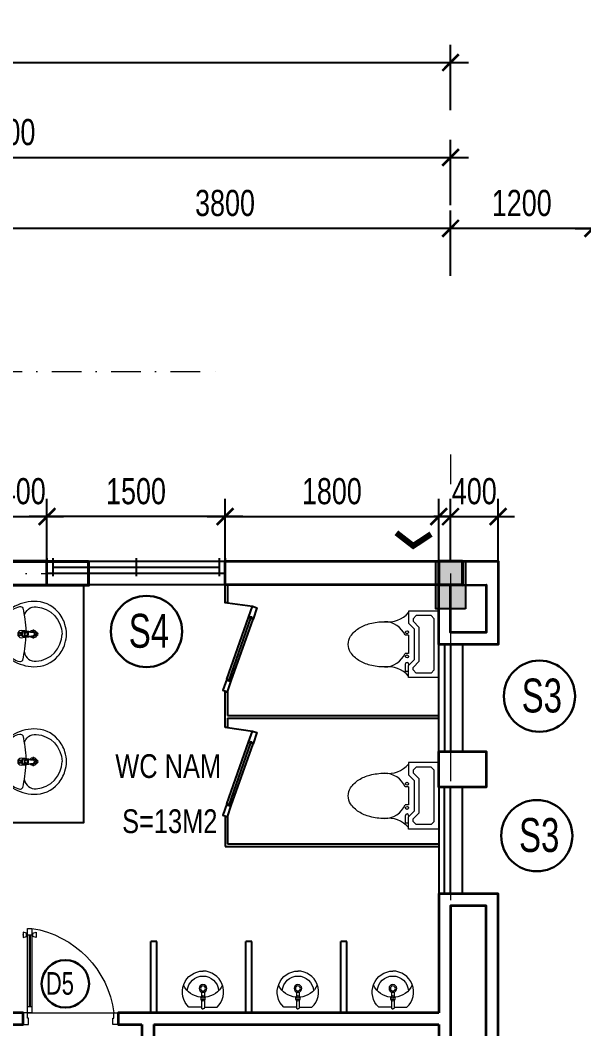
# Model space of a CAD drawing. Header units: millimetres. Extents: x -100655 to 42859, y -1392335 to 17856.
# Drawn here: x 33524 to 38273, y 9366 to 17856 of the extents above; entities that cross this region are included whole.
import ezdxf

# ---------------------------------------------------------------- set-up
doc = ezdxf.new("R2010")
doc.units = ezdxf.units.MM
doc.header["$MEASUREMENT"] = 0
doc.linetypes.add('DASHDOT', pattern=[1, 0.5, -0.25, 0, -0.25])
for name, color, linetype, lineweight in [('A-Door', 8, 'Continuous', 13), ('Chu thich-0.25', 21, 'Continuous', 35), ('Hatch Nhat-0.15', 8, 'Continuous', 9), ('kata_dim', 7, 'Continuous', 15), ('NET THAY', 7, 'Continuous', 20), ('S3', 2, 'Continuous', 25), ('S5', 1, 'Continuous', 35), ('Thiet-bi', 171, 'Continuous', 9), ('TRUC', 65, 'DASHDOT', 9), ('TUONG', 4, 'Continuous', 40), ('Vat lieu', 245, 'Continuous', 9)]:
    doc.layers.add(name, color=color, linetype=linetype, lineweight=lineweight)
for name, color, linetype in [('GHICHU', 7, 'Continuous'), ('hat', 7, 'Continuous'), ('LAYERMANH', 8, 'Continuous'), ('NET MO', 254, 'Continuous'), ('Net-02', 8, 'Continuous'), ('NET03', 2, 'Continuous'), ('TBI', 3, 'Continuous')]:
    doc.layers.add(name, color=color, linetype=linetype)
doc.styles.add('VNI-A', font='', dxfattribs={"width": 0.8})
doc.styles.add('VNI-HELVE', font='', dxfattribs={"height": 200})
doc.styles.add('VNI-Helve-Condense', font='', dxfattribs={"width": 0.9, "height": 220})
doc.styles.get('VNI-A').set_extended_font_data('VNI-Avo')
doc.styles.get('VNI-HELVE').set_extended_font_data('VNI-Helve-Condense')
doc.styles.get('VNI-Helve-Condense').set_extended_font_data('VNI-Helve-Condense')
doc.dimstyles.new('Copy of D100', dxfattribs={"dimscale": 0, "dimtxt": 220, "dimasz": 140, "dimexe": 150, "dimexo": 0, "dimgap": 100, "dimtad": 1, "dimdec": 0, "dimzin": 0, "dimdsep": 46, "dimtxsty": 'VNI-Helve-Condense', "dimblk": 'ARCHTICK', "dimcen": 0.09, "dimdle": 150, "dimclrd": 35, "dimclre": 35, "dimclrt": 2, "dimadec": 0, "dimazin": 0, "dimtfac": 1, "dimtdec": 0, "dimtix": 1, "dimtmove": 2, "dimatfit": 3, "dimldrblk": 'ARCHTICK', "dimfxl": 1, "dimtolj": 1, "dimtzin": 0, "dimarcsym": 1})

# ---------------------------------------------------------------- blocks, each defined once
blk = doc.blocks.new('NUOC0')
for p, q in [((279.4, 0), (-279.4, 0)), ((-279.4, 0), (-279.4, -254)), ((-215.9, -38.1), (-241.3, -63.5)), ((-241.3, -63.5), (-241.3, -190.5)), ((215.9, -38.1), (-215.9, -38.1)), ((241.3, -63.5), (215.9, -38.1)), ((241.3, -63.5), (241.3, -190.5)), ((279.4, 0), (279.4, -254)), ((-142.8, -165.1), (-193.6, -215.9)), ((142.8, -165.1), (-142.8, -165.1)), ((142.8, -165.1), (193.6, -215.9)), ((-279.4, -254), (-177.8, -254)), ((-241.3, -190.5), (-215.9, -215.9)), ((-215.9, -215.9), (-193.6, -215.9)), ((-127, -203.2), (-177.8, -254)), ((127, -203.2), (-127, -203.2)), ((-76.2, -254), (76.2, -254)), ((-76.2, -254), (-76.2, -282.6)), ((76.2, -254), (76.2, -282.6)), ((127, -203.2), (177.8, -254)), ((165.1, -254), (177.8, -254)), ((279.4, -254), (177.8, -254)), ((215.9, -215.9), (193.6, -215.9)), ((215.9, -215.9), (241.3, -190.5)), ((228.6, -254), (228.6, -279.4)), ((228.6, -279.4), (165.1, -279.4))]:
    blk.add_line(p, q)
blk.add_lwpolyline([(190.5, -457.2, -0.063415), (175, -579, -0.076468), (134.7, -672.7, -0.107136), (67.6, -741.6, -0.147373), (0, -762, -0.147373), (-67.6, -741.6, -0.107136), (-134.7, -672.7, -0.076468), (-175, -579, -0.063415), (-190.5, -457.2, -0.063415)], format="xyb")
for centre in [(-101.6, -266.7), (101.6, -266.7)]:
    blk.add_circle(centre, 12.7)
for centre, radius, start, end in [((-416.9, -426.2), 228.5, 352.20108, 48.91101), ((165.1, -266.7), 12.7, 90, 270), ((416.9, -426.2), 228.5, 131.08899, 187.79892), ((0, -457.2), 190.5, 113.57818, 180), ((0, -457.2), 190.5, 0, 66.42182)]:
    blk.add_arc(centre, radius, start, end)
blk = doc.blocks.new('A$C3D6C2CD6')
at = {"layer": 'NET MO'}
for p, q in [((0, 249.1), (29.3, 37.7)), ((658.7, 238), (120.8, 48.7)), ((642.7, 253.6), (123.6, 70.9)), ((655.9, 215.9), (136.9, 33.2))]:
    blk.add_line(p, q, dxfattribs=at)
for points in [[(647.6, 239.4), (642.7, 253.6), (737, 286.8), (750.3, 249.1), (655.9, 215.9), (651, 230), (660.4, 233.3), (657.1, 242.8), (647.6, 239.4)], [(128.6, 56.8), (123.6, 70.9), (29.3, 37.7), (42.5, 0), (136.9, 33.2), (131.9, 47.3), (122.5, 44), (119.1, 53.5), (128.6, 56.8)]]:
    blk.add_lwpolyline(points, dxfattribs=at)
blk = doc.blocks.new('dnb')
at = {"layer": 'Vat lieu', "linetype": 'Continuous'}
for points in [[(-11.9, -71.5), (-11.9, -9.7, -0.414214), (-2.2, 0), (0, 0)], [(11.9, -71.5), (11.9, -9.7, 0.414214), (2.2, 0), (0, 0)], [(-11.9, -13.2), (-118.5, -13.2, 0.676244), (0.8, -318.3, 0.676244)], [(11.9, -13.2), (118.5, -13.2, -0.676244), (-0.8, -318.3, -0.676244)], [(-11.9, -141.5), (-11.9, -105.7, -0.414214)], [(11.9, -141.5), (11.9, -105.7, 0.414214)]]:
    blk.add_lwpolyline(points, format="xyb", dxfattribs=at)
for centre, radius in [((0, -88.6), 20.8), ((0, -88.6), 9.16), ((0, -171.7), 32.5), ((0, -171.7), 20.8)]:
    blk.add_circle(centre, radius, dxfattribs=at)
for centre, radius, start, end in [((-6, -272.4), 173.8, 93.95905, 155.00945), ((2.3, -141.8), 134.5, 184.52098, 269.50615), ((-2.3, -141.8), 134.5, 270.49385, 355.47902), ((6, -272.4), 173.8, 24.99055, 86.04095)]:
    blk.add_arc(centre, radius, start, end, dxfattribs=at)
blk = doc.blocks.new('TF0995P')
at = {"layer": 'Vat lieu'}
for p, q in [((-0.039, -0.1831), (-0.0165, -0.1831)), ((0.0172, -0.1831), (0.0378, -0.1831))]:
    blk.add_line(p, q, dxfattribs=at)
blk.add_lwpolyline([(0, 0), (0.2108, 0), (0.2216, -0.0082, -0.132514), (0.2752, -0.1894, -0.220557), (0.1872, -0.3916, -0.106796), (0.081, -0.4514, -0.073183), (0, -0.464, -0.073183), (-0.081, -0.4514, -0.106796), (-0.1872, -0.3916, -0.220557), (-0.2752, -0.1894, -0.132514), (-0.2216, -0.0082), (-0.2108, 0)], format="xyb", close=True, dxfattribs=at)
for points in [[(-0.1917, -0.0036, 0.205194), (-0.208, -0.0145, 0.09486), (-0.2307, -0.0698, 0.321316), (-0.2189, -0.0961, 0.050737), (-0.0255, -0.1219, 13.255667)], [(-0.0117, -0.2073), (-0.0137, -0.1953, -0.090943), (-0.0157, -0.189), (-0.0217, -0.1474), (-0.0267, -0.1144), (-0.0298, -0.083, -0.413838), (0.0003, -0.0535, -0.413838), (0.0305, -0.083), (0.0273, -0.1144), (0.0223, -0.1474), (0.0163, -0.189, -0.090943), (0.0143, -0.1953), (0.0123, -0.2073, -0.482882)], [(0.0273, -0.1144, 0.462811), (0.0003, -0.0834, 0.462811), (-0.0267, -0.1144)], [(0.1917, -0.0036, -0.205194), (0.208, -0.0145, -0.09486), (0.2307, -0.0698, -0.321316), (0.2189, -0.0961, -0.050572), (0.0262, -0.1219, -13.255667)], [(-0.1522, -0.1095, 0.396389), (-0.2289, -0.2094, 0.390675), (0, -0.427, 1.709543)], [(-0.0217, -0.1124, -0.414214), (0.0003, -0.0914, -0.685598)], [(-0.0217, -0.1124), (-0.0117, -0.186, 0.389882), (0.0003, -0.196, 1.391857)], [(0.1522, -0.1095, -0.396389), (0.2289, -0.2094, -0.390675), (0, -0.427, -1.709543)], [(0.0223, -0.1124, 0.414214), (0.0003, -0.0914, 0.685598)], [(0.0223, -0.1124), (0.0123, -0.186, -0.389882), (0.0003, -0.196, -1.391857)], [(-0.0137, -0.1953, 0.245866), (0.0003, -0.205, 0.245866), (0.0143, -0.1953)], [(0.0123, -0.2073, -0.389882), (0.0003, -0.2173, -0.230616), (-0.009, -0.2133, -0.146126), (-0.0117, -0.2073)], [(0.0123, -0.2073), (0.0113, -0.2148, -0.409667), (0.0003, -0.2248, -0.409667), (-0.0107, -0.2148), (-0.0117, -0.2073)]]:
    blk.add_lwpolyline(points, format="xyb", dxfattribs=at)
for centre, radius in [((0.0003, -0.0689), 0.0143), ((0.0003, -0.0689), 0.0089), ((0.0003, -0.1254), 0.019), ((0.0003, -0.1254), 0.012)]:
    blk.add_circle(centre, radius, dxfattribs=at)
for radius, start, end in [(0.0329, 126.91451, 252.00147), (0.0227, 142.14028, 238.44165), (0.0329, 291.53377, 49.44942), (0.0227, 307.85846, 31.18985)]:
    blk.add_arc((-0.0006, -0.1831), radius, start, end, dxfattribs=at)
blk = doc.blocks.new('_ArchTick')
at = {"color": 0, "linetype": 'ByBlock', "const_width": 0.15}
blk.add_lwpolyline([(-0.5, -0.5), (0.5, 0.5)], dxfattribs=at)
blk = doc.blocks.new('*D101')
at = {"layer": 'DEFPOINTS', "color": 0, "ltscale": 200, "transparency": 16777216}
for p in [(37550, 13677.7), (37150, 13302.6), (37550, 13302.6)]:
    blk.add_point(p, dxfattribs=at)
at = {"layer": 'kata_dim', "color": 35, "lineweight": -2, "ltscale": 200, "transparency": 16777216}
for p, q in [((37150, 13302.6), (37150, 13827.7)), ((37550, 13302.6), (37550, 13827.7)), ((37150, 13677.7), (37010, 13677.7)), ((37150, 13677.7), (37550, 13677.7)), ((37550, 13677.7), (37690, 13677.7))]:
    blk.add_line(p, q, dxfattribs=at)
at = {"layer": 'kata_dim', "color": 35, "lineweight": -2, "ltscale": 200, "transparency": 16777216, "xscale": 140, "yscale": 140, "zscale": 140}
blk.add_blockref('_ArchTick', (37150, 13677.7), dxfattribs=at)
at = {"layer": 'kata_dim', "color": 35, "lineweight": -2, "ltscale": 200, "transparency": 16777216, "xscale": 140, "yscale": 140, "zscale": 140, "rotation": 180}
blk.add_blockref('_ArchTick', (37550, 13677.7), dxfattribs=at)
at = {"layer": 'kata_dim', "color": 2, "ltscale": 200, "transparency": 16777216, "insert": (37350, 13890.1), "char_height": 220, "attachment_point": 5, "style": 'VNI-Helve-Condense'}
blk.add_mtext('\\A1;400', dxfattribs=at)
blk = doc.blocks.new('*D102')
at = {"layer": 'DEFPOINTS', "color": 0, "ltscale": 200, "transparency": 16777216}
for p in [(33750, 13677.7), (33350, 13300), (33750, 13300)]:
    blk.add_point(p, dxfattribs=at)
at = {"layer": 'kata_dim', "color": 35, "lineweight": -2, "ltscale": 200, "transparency": 16777216}
for p, q in [((33350, 13300), (33350, 13827.7)), ((33750, 13300), (33750, 13827.7)), ((33350, 13677.7), (33210, 13677.7)), ((33350, 13677.7), (33750, 13677.7)), ((33750, 13677.7), (33890, 13677.7))]:
    blk.add_line(p, q, dxfattribs=at)
at = {"layer": 'kata_dim', "color": 35, "lineweight": -2, "ltscale": 200, "transparency": 16777216, "xscale": 140, "yscale": 140, "zscale": 140}
blk.add_blockref('_ArchTick', (33350, 13677.7), dxfattribs=at)
at = {"layer": 'kata_dim', "color": 35, "lineweight": -2, "ltscale": 200, "transparency": 16777216, "xscale": 140, "yscale": 140, "zscale": 140, "rotation": 180}
blk.add_blockref('_ArchTick', (33750, 13677.7), dxfattribs=at)
at = {"layer": 'kata_dim', "color": 2, "ltscale": 200, "transparency": 16777216, "insert": (33550, 13890.1), "char_height": 220, "attachment_point": 5, "style": 'VNI-Helve-Condense'}
blk.add_mtext('\\A1;400', dxfattribs=at)
blk = doc.blocks.new('*D103')
at = {"layer": 'DEFPOINTS', "color": 0, "ltscale": 200, "transparency": 16777216}
for p in [(37050, 13677.7), (35250, 13300), (37050, 13302.6)]:
    blk.add_point(p, dxfattribs=at)
at = {"layer": 'kata_dim', "color": 35, "lineweight": -2, "ltscale": 200, "transparency": 16777216}
for p, q in [((35250, 13300), (35250, 13827.7)), ((37050, 13302.6), (37050, 13827.7)), ((35100, 13677.7), (37200, 13677.7))]:
    blk.add_line(p, q, dxfattribs=at)
at = {"layer": 'kata_dim', "color": 35, "lineweight": -2, "ltscale": 200, "transparency": 16777216, "xscale": 140, "yscale": 140, "zscale": 140, "rotation": 180}
blk.add_blockref('_ArchTick', (35250, 13677.7), dxfattribs=at)
at = {"layer": 'kata_dim', "color": 35, "lineweight": -2, "ltscale": 200, "transparency": 16777216, "xscale": 140, "yscale": 140, "zscale": 140}
blk.add_blockref('_ArchTick', (37050, 13677.7), dxfattribs=at)
at = {"layer": 'kata_dim', "color": 2, "ltscale": 200, "transparency": 16777216, "insert": (36150, 13890.1), "char_height": 220, "attachment_point": 5, "style": 'VNI-Helve-Condense'}
blk.add_mtext('\\A1;1800', dxfattribs=at)
blk = doc.blocks.new('*D104')
at = {"layer": 'DEFPOINTS', "color": 0, "ltscale": 200, "transparency": 16777216}
for p in [(33750, 13677.7), (33750, 13300), (35250, 13300)]:
    blk.add_point(p, dxfattribs=at)
at = {"layer": 'kata_dim', "color": 35, "lineweight": -2, "ltscale": 200, "transparency": 16777216}
for p, q in [((33750, 13300), (33750, 13827.7)), ((35250, 13300), (35250, 13827.7)), ((35400, 13677.7), (33600, 13677.7))]:
    blk.add_line(p, q, dxfattribs=at)
at = {"layer": 'kata_dim', "color": 35, "lineweight": -2, "ltscale": 200, "transparency": 16777216, "xscale": 140, "yscale": 140, "zscale": 140, "rotation": 180}
blk.add_blockref('_ArchTick', (33750, 13677.7), dxfattribs=at)
at = {"layer": 'kata_dim', "color": 35, "lineweight": -2, "ltscale": 200, "transparency": 16777216, "xscale": 140, "yscale": 140, "zscale": 140}
blk.add_blockref('_ArchTick', (35250, 13677.7), dxfattribs=at)
at = {"layer": 'kata_dim', "color": 2, "ltscale": 200, "transparency": 16777216, "insert": (34500, 13890.1), "char_height": 220, "attachment_point": 5, "style": 'VNI-Helve-Condense'}
blk.add_mtext('\\A1;1500', dxfattribs=at)
blk = doc.blocks.new('*D128')
at = {"layer": 'DEFPOINTS', "color": 0, "ltscale": 200, "transparency": 16777216}
for p in [(39550, 16103.5), (38350, 15432.5), (39550, 15432.5)]:
    blk.add_point(p, dxfattribs=at)
at = {"layer": 'kata_dim', "color": 35, "lineweight": -2, "ltscale": 200, "transparency": 16777216}
for p, q in [((38350, 15703.5), (38350, 16253.5)), ((39550, 15703.5), (39550, 16253.5)), ((38200, 16103.5), (39700, 16103.5))]:
    blk.add_line(p, q, dxfattribs=at)
at = {"layer": 'kata_dim', "color": 35, "lineweight": -2, "ltscale": 200, "transparency": 16777216, "xscale": 140, "yscale": 140, "zscale": 140, "rotation": 180}
blk.add_blockref('_ArchTick', (38350, 16103.5), dxfattribs=at)
at = {"layer": 'kata_dim', "color": 35, "lineweight": -2, "ltscale": 200, "transparency": 16777216, "xscale": 140, "yscale": 140, "zscale": 140}
blk.add_blockref('_ArchTick', (39550, 16103.5), dxfattribs=at)
at = {"layer": 'kata_dim', "color": 2, "ltscale": 200, "transparency": 16777216, "insert": (38950, 16315.8), "char_height": 220, "attachment_point": 5, "style": 'VNI-Helve-Condense'}
blk.add_mtext('\\A1;1200', dxfattribs=at)
blk = doc.blocks.new('*D129')
at = {"layer": 'DEFPOINTS', "color": 0, "ltscale": 200, "transparency": 16777216}
for p in [(37150, 16103.5), (37150, 15432.5), (38350, 15432.5)]:
    blk.add_point(p, dxfattribs=at)
at = {"layer": 'kata_dim', "color": 35, "lineweight": -2, "ltscale": 200, "transparency": 16777216}
for p, q in [((37150, 15703.5), (37150, 16253.5)), ((38350, 15703.5), (38350, 16253.5)), ((38500, 16103.5), (37000, 16103.5))]:
    blk.add_line(p, q, dxfattribs=at)
at = {"layer": 'kata_dim', "color": 35, "lineweight": -2, "ltscale": 200, "transparency": 16777216, "xscale": 140, "yscale": 140, "zscale": 140, "rotation": 180}
blk.add_blockref('_ArchTick', (37150, 16103.5), dxfattribs=at)
at = {"layer": 'kata_dim', "color": 35, "lineweight": -2, "ltscale": 200, "transparency": 16777216, "xscale": 140, "yscale": 140, "zscale": 140}
blk.add_blockref('_ArchTick', (38350, 16103.5), dxfattribs=at)
at = {"layer": 'kata_dim', "color": 2, "ltscale": 200, "transparency": 16777216, "insert": (37750, 16315.8), "char_height": 220, "attachment_point": 5, "style": 'VNI-Helve-Condense'}
blk.add_mtext('\\A1;1200', dxfattribs=at)
blk = doc.blocks.new('*D130')
at = {"layer": 'DEFPOINTS', "color": 0, "ltscale": 200, "transparency": 16777216}
for p in [(-3950, 17499.1), (37150, 17499.1), (37150, 16700)]:
    blk.add_point(p, dxfattribs=at)
at = {"layer": 'kata_dim', "color": 35, "lineweight": -2, "ltscale": 200, "transparency": 16777216}
for p, q in [((-3950, 17499.1), (-3950, 17649.1)), ((37150, 17099.1), (37150, 17649.1)), ((-4100, 17499.1), (37300, 17499.1))]:
    blk.add_line(p, q, dxfattribs=at)
at = {"layer": 'kata_dim', "color": 35, "lineweight": -2, "ltscale": 200, "transparency": 16777216, "xscale": 140, "yscale": 140, "zscale": 140, "rotation": 180}
blk.add_blockref('_ArchTick', (-3950, 17499.1), dxfattribs=at)
at = {"layer": 'kata_dim', "color": 35, "lineweight": -2, "ltscale": 200, "transparency": 16777216, "xscale": 140, "yscale": 140, "zscale": 140}
blk.add_blockref('_ArchTick', (37150, 17499.1), dxfattribs=at)
at = {"layer": 'kata_dim', "color": 2, "ltscale": 200, "transparency": 16777216, "insert": (16600, 17711.4), "char_height": 220, "attachment_point": 5, "style": 'VNI-Helve-Condense'}
blk.add_mtext('\\A1;41100', dxfattribs=at)
blk = doc.blocks.new('*D132')
at = {"layer": 'DEFPOINTS', "color": 0, "ltscale": 200, "transparency": 16777216}
for p in [(33350, 16103.5), (33350, 15432.5), (37150, 15432.5)]:
    blk.add_point(p, dxfattribs=at)
at = {"layer": 'kata_dim', "color": 35, "lineweight": -2, "ltscale": 200, "transparency": 16777216}
for p, q in [((33350, 15703.5), (33350, 16253.5)), ((37150, 15703.5), (37150, 16253.5)), ((37300, 16103.5), (33200, 16103.5))]:
    blk.add_line(p, q, dxfattribs=at)
at = {"layer": 'kata_dim', "color": 35, "lineweight": -2, "ltscale": 200, "transparency": 16777216, "xscale": 140, "yscale": 140, "zscale": 140, "rotation": 180}
blk.add_blockref('_ArchTick', (33350, 16103.5), dxfattribs=at)
at = {"layer": 'kata_dim', "color": 35, "lineweight": -2, "ltscale": 200, "transparency": 16777216, "xscale": 140, "yscale": 140, "zscale": 140}
blk.add_blockref('_ArchTick', (37150, 16103.5), dxfattribs=at)
at = {"layer": 'kata_dim', "color": 2, "ltscale": 200, "transparency": 16777216, "insert": (35250, 16315.8), "char_height": 220, "attachment_point": 5, "style": 'VNI-Helve-Condense'}
blk.add_mtext('\\A1;3800', dxfattribs=at)
blk = doc.blocks.new('*D135')
at = {"layer": 'DEFPOINTS', "color": 0, "ltscale": 200, "transparency": 16777216}
for p in [(37150, 16700), (29650, 15855), (37150, 15855)]:
    blk.add_point(p, dxfattribs=at)
at = {"layer": 'kata_dim', "color": 35, "lineweight": -2, "ltscale": 200, "transparency": 16777216}
for p, q in [((29650, 16300), (29650, 16850)), ((37150, 16300), (37150, 16850)), ((29500, 16700), (37300, 16700))]:
    blk.add_line(p, q, dxfattribs=at)
at = {"layer": 'kata_dim', "color": 35, "lineweight": -2, "ltscale": 200, "transparency": 16777216, "xscale": 140, "yscale": 140, "zscale": 140, "rotation": 180}
blk.add_blockref('_ArchTick', (29650, 16700), dxfattribs=at)
at = {"layer": 'kata_dim', "color": 35, "lineweight": -2, "ltscale": 200, "transparency": 16777216, "xscale": 140, "yscale": 140, "zscale": 140}
blk.add_blockref('_ArchTick', (37150, 16700), dxfattribs=at)
at = {"layer": 'kata_dim', "color": 2, "ltscale": 200, "transparency": 16777216, "insert": (33400, 16912.4), "char_height": 220, "attachment_point": 5, "style": 'VNI-Helve-Condense'}
blk.add_mtext('\\A1;7500', dxfattribs=at)

msp = doc.modelspace()

# ---------------------------------------------------------------- hatches: boundary and pattern name
at = {"layer": 'hat', "ltscale": 200}
h = msp.add_hatch(color=256, dxfattribs=at)
h.dxf.hatch_style = 1
h.paths.add_polyline_path([(37050, 13302.6), (37250, 13302.6), (37250, 13102.6), (37050, 13102.6)])
h = msp.add_hatch(color=256, dxfattribs=at)
h.dxf.hatch_style = 1
h.paths.add_polyline_path([(37250, 13302.6), (37050, 13302.6), (37050, 13102.6), (37250, 13102.6)])
h = msp.add_hatch(color=256, dxfattribs=at)
h.dxf.hatch_style = 1
h.paths.add_polyline_path([(37050, 13302.6), (37250, 13302.6), (37250, 13102.6), (37050, 13102.6)])
h = msp.add_hatch(color=256, dxfattribs=at)
h.dxf.hatch_style = 1
h.paths.add_polyline_path([(37250, 13302.6), (37050, 13302.6), (37050, 13102.6), (37250, 13102.6)])
at = {"layer": 'Hatch Nhat-0.15'}
h = msp.add_hatch(color=256, dxfattribs=at)
h.dxf.hatch_style = 1
h.paths.add_polyline_path([(37175, 12900.1), (37275, 12900.1), (37275, 13200), (37175, 13200)])
h.paths.add_polyline_path([(37025, 12900.1), (37175, 12900.1), (37175, 13200), (37025, 13200)])
h.paths.add_polyline_path([(37025, 13200), (37175, 13200), (37175, 13300.1), (37025, 13300.1)])
h.paths.add_polyline_path([(37175, 13200), (37275, 13200), (37275, 13300.1), (37175, 13300.1)])

# ---------------------------------------------------------------- linework, layer by layer
at = {"layer": 'A-Door', "extrusion": (0, 1e-16, -1)}
for p, q in [((33585.9, 10158.1), (33621.8, 10158.1)), ((33585.9, 10158.1), (33621.8, 10158.1)), ((33599.4, 10158.1), (33599.4, 9555.6)), ((33599.4, 10158.1), (33599.4, 9555.6)), ((33608.3, 10158.1), (33608.3, 9555.6)), ((33608.3, 10158.1), (33608.3, 9555.6)), ((33585.9, 9555.6), (33621.8, 9555.6)), ((33585.9, 9555.6), (33621.8, 9555.6)), ((33585.9, 9501.7), (34314.1, 9501.7)), ((33585.9, 9501.7), (34314.1, 9501.7))]:
    msp.add_line(p, q, dxfattribs=at)
at = {"layer": 'A-Door'}
msp.add_line((33550, 9501.7), (33550, 9401.7), dxfattribs=at)
msp.add_line((33550, 9501.7), (33550, 9401.7), dxfattribs=at)
at = {"layer": 'A-Door', "extrusion": (0, 1e-16, -1)}
for points in [[(-33585.9, 9501.7), (-33585.9, 10211.9), (-33621.8, 10211.9), (-33621.8, 9501.7)], [(-33585.9, 9501.7), (-33585.9, 10211.9), (-33621.8, 10211.9), (-33621.8, 9501.7)], [(-33576.9, 10144.6), (-33576.9, 10171.6), (-33550, 10180.5), (-33550, 10135.7)], [(-33576.9, 10144.6), (-33576.9, 10171.6), (-33550, 10180.5), (-33550, 10135.7)], [(-33630.8, 10144.6), (-33630.8, 10171.6), (-33657.7, 10180.5), (-33657.7, 10135.7)], [(-33630.8, 10144.6), (-33630.8, 10171.6), (-33657.7, 10180.5), (-33657.7, 10135.7)], [(-33550, 9501.7), (-33550, 9401.7), (-33594.9, 9401.7), (-33594.9, 9456.9), (-33585.9, 9456.9), (-33585.9, 9501.7)], [(-33550, 9501.7), (-33550, 9401.7), (-33594.9, 9401.7), (-33594.9, 9456.9), (-33585.9, 9456.9), (-33585.9, 9501.7)], [(-34350, 9501.7), (-34350, 9401.7), (-34305.1, 9401.7), (-34305.1, 9456.9), (-34314.1, 9456.9), (-34314.1, 9501.7)], [(-34350, 9501.7), (-34350, 9401.7), (-34305.1, 9401.7), (-34305.1, 9456.9), (-34314.1, 9456.9), (-34314.1, 9501.7)]]:
    msp.add_lwpolyline(points, close=True, dxfattribs=at)
for points in [[(-33582.1, 10167.1), (-33576.9, 10167.1)], [(-33582.1, 10167.1), (-33576.9, 10167.1)], [(-33582.1, 10149.1), (-33576.9, 10149.1)], [(-33582.1, 10149.1), (-33576.9, 10149.1)], [(-33625.6, 10167.1), (-33630.8, 10167.1)], [(-33625.6, 10167.1), (-33630.8, 10167.1)], [(-33625.6, 10149.1), (-33630.8, 10149.1)], [(-33625.6, 10149.1), (-33630.8, 10149.1)]]:
    msp.add_lwpolyline(points, dxfattribs=at)
for centre, radius, start, end in [((-33490.8, 9391.8), 830.6, 99.0716, 172.39062), ((-33490.8, 9391.8), 830.6, 99.0716, 172.39062), ((-33553.4, 10158.1), 5.61, 306.8699, 53.1301), ((-33553.4, 10158.1), 5.61, 306.8699, 53.1301), ((-33639.7, 10158.1), 58.3, 337.38014, 22.61986), ((-33639.7, 10158.1), 58.3, 337.38014, 22.61986), ((-33567.9, 10158.1), 58.3, 157.38014, 202.61986), ((-33567.9, 10158.1), 58.3, 157.38014, 202.61986), ((-33654.3, 10158.1), 5.61, 126.8699, 233.1301), ((-33654.3, 10158.1), 5.61, 126.8699, 233.1301)]:
    msp.add_arc(centre, radius, start, end, dxfattribs=at)
at = {"layer": 'Chu thich-0.25'}
msp.add_lwpolyline([(36835.5, 13431.2, 0, 0, 0), (36835.5, 13431.2, 50, 50, 0), (36693.4, 13541.3, 50, 50, 0), (36835.5, 13431.2, 50, 50, 0), (36985.7, 13530, 0, 0, 0)], format="xyseb", dxfattribs=at)
at = {"layer": 'LAYERMANH'}
msp.add_line((33750, 13302.6), (33750, 13202.6), dxfattribs=at)
for points in [[(33750, 13327.6), (33750, 13177.6)], [(33750, 13327.6), (33750, 13177.6)], [(33800, 13327.6), (33800, 13177.6)], [(33800, 13252.6), (35200, 13252.6)], [(34500, 13327.6), (34500, 13177.6)], [(35200, 13327.6), (35200, 13177.6)], [(35200, 13327.6), (35200, 13177.6)], [(35250, 13327.6), (35250, 13177.6)]]:
    msp.add_lwpolyline(points, dxfattribs=at)
at = {"layer": 'NET THAY', "color": 26, "lineweight": 30}
for centre, radius in [((34588.5, 12710.9), 299.9), ((37898.8, 12166), 299.9), ((37876.5, 10992.1), 299.9), ((33905, 9745.2), 200)]:
    msp.add_circle(centre, radius, dxfattribs=at)
at = {"layer": 'Net-02'}
for p, q in [((35250, 13102.6), (33750, 13102.6)), ((37050, 11701.7), (37050, 12601.7)), ((37100, 12601.7), (37100, 11701.7)), ((37150, 12601.7), (37150, 11701.7)), ((37249.7, 12601.7), (37249.7, 11701.7)), ((37050, 11401.7), (37150, 11401.7)), ((37050, 11401.7), (37050, 10501.7)), ((37100, 10501.7), (37100, 11401.7)), ((37150, 10501.7), (37150, 11401.7)), ((37249.7, 10501.7), (37249.7, 11401.7)), ((34625, 9501.7), (34625, 10101.7)), ((34675, 10101.7), (34625, 10101.7)), ((34675, 10101.7), (34625, 10101.7)), ((34675, 9501.7), (34675, 10101.7)), ((35475, 10101.7), (35425, 10101.7)), ((35425, 9501.7), (35425, 10101.7)), ((35475, 10101.7), (35425, 10101.7)), ((35475, 9501.7), (35475, 10101.7)), ((36275, 10101.7), (36225, 10101.7)), ((36275, 10101.7), (36225, 10101.7)), ((36225, 9501.7), (36225, 10101.7)), ((36275, 9501.7), (36275, 10101.7))]:
    msp.add_line(p, q, dxfattribs=at)
for points in [[(33750, 13302.6), (35250, 13302.6)], [(33750, 13202.6), (35250, 13202.6)], [(33450, 11102.6), (34060, 11102.6), (34060, 13102.6)]]:
    msp.add_lwpolyline(points, dxfattribs=at)
at = {"layer": 'NET03', "linetype": 'Continuous'}
for p, q in [((35250, 11902.3), (35250, 12202.3)), ((35250, 12202.3), (35270, 12202.3)), ((35270, 12202.3), (35270, 12002.3)), ((35270, 12002.3), (37050, 12002.3)), ((35270, 11982.3), (35270, 11902.3)), ((35270, 11982.3), (37050, 11982.3)), ((35270, 11902.3), (35250, 11902.3)), ((35250, 11152.1), (35270, 11152.1)), ((35250, 11152.1), (35250, 10902.1)), ((35270, 11152.1), (35270, 10922.1)), ((35250, 10902.1), (37050, 10902.1)), ((35270, 10922.1), (37050, 10922.1))]:
    msp.add_line(p, q, dxfattribs=at)
msp.add_lwpolyline([(35250, 13102.6), (35270, 13102.6), (35270, 12952.6), (35250, 12952.6)], close=True, dxfattribs=at)
at = {"layer": 'S3'}
msp.add_lwpolyline([(37275, 12900.1), (37025, 12900.1), (37025, 13300.1), (37275, 13300.1)], close=True, dxfattribs=at)
at = {"layer": 'S5', "ltscale": 200}
for p, q in [((34550, 9401.7), (34550, 9301.7)), ((34650, 9401.7), (34650, 9301.7))]:
    msp.add_line(p, q, dxfattribs=at)
for points in [[(33750, 13302.6), (33350, 13302.6), (33350, 13102.6), (33750, 13102.6), (33750, 13302.6)], [(35250, 13302.6), (37050, 13302.6), (37050, 13102.6), (35250, 13102.6), (35250, 13302.6)], [(37150, 13302.6), (37550, 13302.6), (37550, 12601.7), (37150, 12601.7), (37050, 12601.7), (37050, 13102.6)], [(37250, 13101.7), (37450, 13102.6), (37450, 12701.7), (37150, 12701.7), (37150, 13102.6)], [(37050, 11701.7), (37450, 11701.7), (37450, 11401.7), (37050, 11401.7), (37050, 11701.7)], [(37150, 7702.6), (37550, 7702.6), (37550, 10501.7), (37150, 10501.7), (37050, 10501.7), (37050, 9501.7)], [(37250, 7903.5), (37450, 7902.6), (37450, 10401.7), (37150, 10401.7), (37150, 7902.6)], [(33450, 9401.7), (33550, 9401.7), (33550, 9501.7), (33450, 9501.7)], [(37050, 9501.7), (34350, 9501.7), (34350, 9401.7), (34550, 9401.7)], [(34650, 9401.7), (37050, 9401.7)], [(37050, 9401.7), (37050, 7902.6)]]:
    msp.add_lwpolyline(points, dxfattribs=at)
for points in [[(37250, 13302.6), (37050, 13302.6), (37050, 13102.6), (37250, 13102.6)], [(37050, 13302.6), (37250, 13302.6), (37250, 13102.6), (37050, 13102.6)], [(37250, 13302.6), (37050, 13302.6), (37050, 13102.6), (37250, 13102.6)], [(37050, 13302.6), (37250, 13302.6), (37250, 13102.6), (37050, 13102.6)]]:
    msp.add_lwpolyline(points, close=True, dxfattribs=at)
at = {"layer": 'TRUC', "ltscale": 500}
for p, q in [((-5717.4, 14900), (35250, 14900)), ((37150, 14200), (37150, -1300)), ((-5808, 13200), (35159.4, 13200))]:
    msp.add_line(p, q, dxfattribs=at)
at = {"layer": 'TUONG', "ltscale": 2}
msp.add_lwpolyline([(34100, 13300), (33250, 13300), (33250, 13100), (34100, 13100)], close=True, dxfattribs=at)

# ---------------------------------------------------------------- block references
at = {"xscale": -1000, "yscale": 1000, "zscale": 1000, "rotation": 90}
for p in [(33450, 12689.1), (33450, 11615.6)]:
    msp.add_blockref('TF0995P', p, dxfattribs=at)
at = {"color": 0, "xscale": -1, "rotation": 180}
for p in [(35064.1, 9534.6), (35864.1, 9534.6), (36664.1, 9534.6)]:
    msp.add_blockref('dnb', p, dxfattribs=at)
at = {"layer": 'NET03', "linetype": 'Continuous', "xscale": -1, "rotation": 90}
for p in [(35519, 12952.6), (35519, 11902.3)]:
    msp.add_blockref('A$C3D6C2CD6', p, dxfattribs=at)
at = {"layer": 'Thiet-bi', "extrusion": (0, 0, -1), "xscale": -1, "zscale": -1, "rotation": 90}
for p in [(-37050, 12602.5), (-37050, 11327.3)]:
    msp.add_blockref('NUOC0', p, dxfattribs=at)

# ---------------------------------------------------------------- texts
at = {"layer": 'GHICHU', "style": 'VNI-A', "width": 0.8}
for s, p in [('WC NAM', (34325.6, 11477.8)), ('S=13M2', (34383, 11013.8))]:
    msp.add_text(s, height=200, dxfattribs=at).set_placement(p)
at = {"layer": 'TBI', "color": 0, "linetype": 'ByBlock', "ltscale": 2, "style": 'VNI-HELVE', "width": 0.85}
for s, height, p in [('S4', 285, (34439.3, 12574)), ('S3', 285, (37749.6, 12029.2)), ('S3', 285, (37727.3, 10855.3)), ('D5', 190, (33740.5, 9653.9))]:
    msp.add_text(s, height=height, dxfattribs=at).set_placement(p)

# ---------------------------------------------------------------- dimensions: what is measured, and where the dimension line sits
at = {"layer": 'kata_dim', "ltscale": 200}
for base, p1, p2, override, picture, middle in [((37150, 17499.1), (-3950, 17499.1), (37150, 16700), {"dimscale": 1, "dimfxl": 400, "dimfxlon": 1}, '*D130', (16600, 17711.4)), ((37150, 16700), (29650, 15855), (37150, 15855), {"dimscale": 1, "dimfxl": 400, "dimfxlon": 1}, '*D135', (33400, 16912.4)), ((33750, 13677.7), (33350, 13300), (33750, 13300), {"dimscale": 1, "dimfxl": 400, "dimfxlon": 1}, '*D102', (33550, 13890.1)), ((37050, 13677.7), (35250, 13300), (37050, 13302.6), {"dimscale": 1, "dimfxl": 400, "dimfxlon": 1}, '*D103', (36150, 13890.1)), ((37550, 13677.7), (37150, 13302.6), (37550, 13302.6), {"dimscale": 1}, '*D101', (37350, 13890.1))]:
    dim = msp.add_linear_dim(base=base, p1=p1, p2=p2, dimstyle='Copy of D100', override=override, dxfattribs=at)
    dim.commit()
    dim.dimension.update_dxf_attribs({"geometry": picture, "text_midpoint": middle})
for base, p1, p2, picture, middle in [((33350, 16103.5), (37150, 15432.5), (33350, 15432.5), '*D132', (35250, 16315.8)), ((37150, 16103.5), (38350, 15432.5), (37150, 15432.5), '*D129', (37750, 16315.8)), ((39550, 16103.5), (38350, 15432.5), (39550, 15432.5), '*D128', (38950, 16315.8)), ((33750, 13677.7), (35250, 13300), (33750, 13300), '*D104', (34500, 13890.1))]:
    dim = msp.add_linear_dim(base=base, p1=p1, p2=p2, angle=180, dimstyle='Copy of D100', override={"dimscale": 1, "dimfxl": 400, "dimfxlon": 1}, dxfattribs=at)
    dim.commit()
    dim.dimension.update_dxf_attribs({"geometry": picture, "text_midpoint": middle})

doc.saveas('drawing.dxf')
